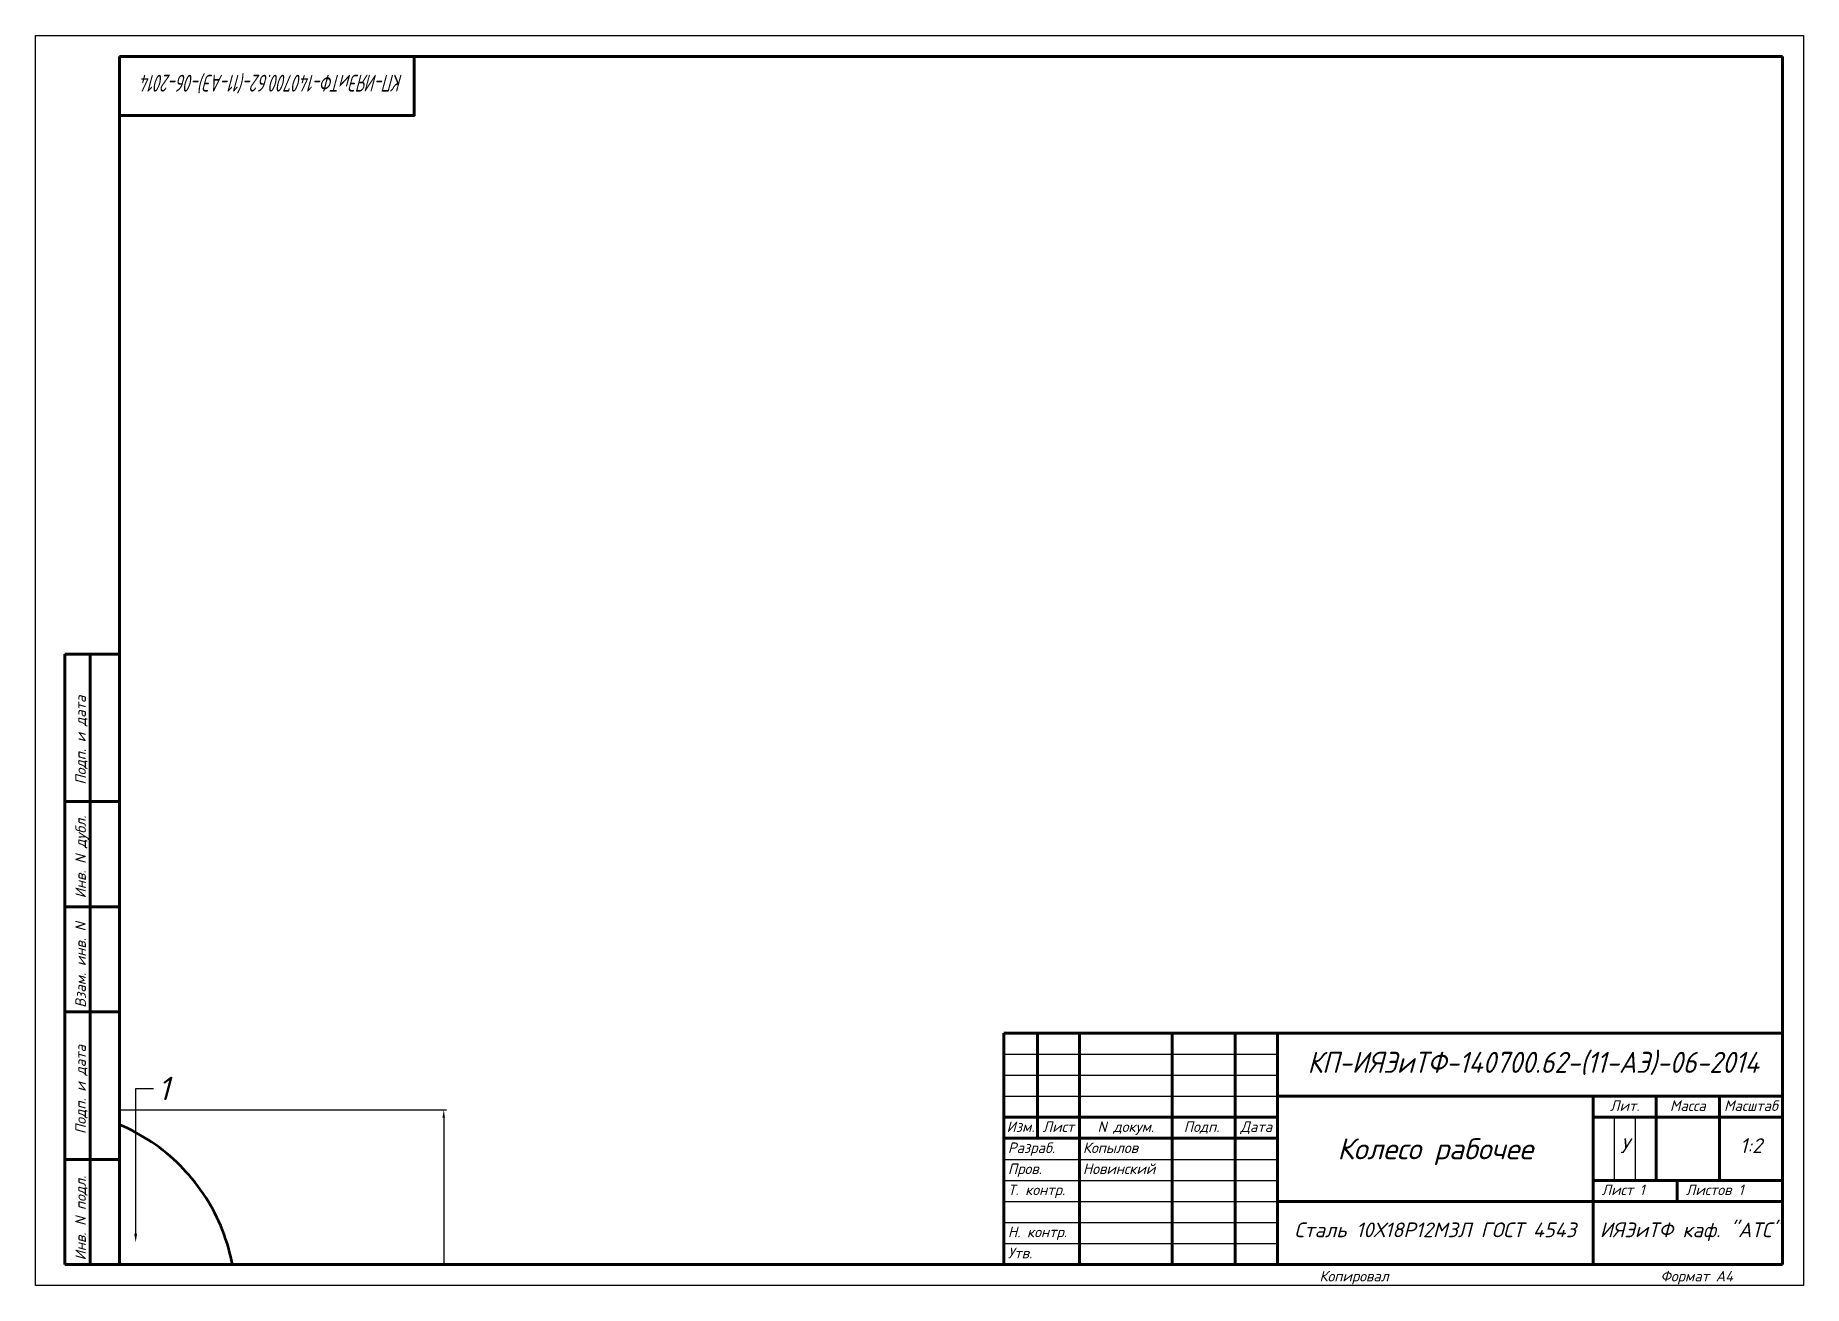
# Paper-space layout 'А3_Н' of a CAD drawing. Header units: millimetres. Extents: x -5 to 415, y -5 to 292.
# The model-space entities are those that its viewports show. They can reach past a viewport. Long polylines and large blocks are cut down to what shows.
import ezdxf
from ezdxf import colors
from ezdxf.entities.mleader import LeaderData, LeaderLine
from ezdxf.enums import TextEntityAlignment as Align
from ezdxf.math import Vec2, Vec3

# ---------------------------------------------------------------- set-up
doc = ezdxf.new("R2010")
doc.units = ezdxf.units.MM
doc.layers.get('0').update_dxf_attribs({"lineweight": 53})
doc.layers.add('АТРИБУТЫ', color=6, linetype='Continuous')
doc.layers.add('РАМКА', color=7, linetype='Continuous')
doc.layers.add('размеры', color=7, linetype='Continuous', lineweight=25)
doc.styles.add('ADRF1', font='isocpeur.ttf', dxfattribs={"oblique": 15})
doc.styles.add('Размер', font='isocpeur.ttf', dxfattribs={"oblique": 15})
doc.dimstyles.new('Две стрелки', dxfattribs={"dimtxt": 2.5, "dimasz": 3.5, "dimexe": 1.25, "dimexo": 0, "dimgap": 1, "dimtad": 1, "dimdec": 3, "dimtxsty": 'Размер', "dimcen": 2.5, "dimadec": 0, "dimazin": 0, "dimtfac": 1, "dimtdec": 3, "dimtmove": 0, "dimatfit": 3, "dimfxl": 1, "dimarcsym": 0})

# ---------------------------------------------------------------- blocks, each defined once
blk = doc.blocks.new('РАМКА_1')
at = {"layer": 'РАМКА'}
for p, q in [((0, 297), (420, 297)), ((0, 0), (0, 297)), ((420, 297), (420, 0)), ((230, 55), (295, 55)), ((230, 50), (295, 50)), ((230, 45), (295, 45)), ((375, 40), (375, 25)), ((380, 40), (380, 25)), ((230, 30), (295, 30)), ((230, 25), (295, 25)), ((230, 20), (295, 20)), ((230, 15), (295, 15)), ((230, 10), (295, 10)), ((420, 0), (0, 0))]:
    blk.add_line(p, q, dxfattribs=at)
at = {"layer": 'РАМКА', "lineweight": 60}
for p, q in [((20, 292), (415, 292)), ((20, 292), (415, 292)), ((20, 5), (20, 292)), ((90, 288), (90, 292)), ((415, 292), (415, 5)), ((7, 5), (7, 150)), ((20, 150), (7, 150)), ((13, 5), (13, 150)), ((20, 115), (7, 115)), ((20, 90), (7, 90)), ((20, 65), (7, 65)), ((415, 60), (230, 60)), ((230, 60), (230, 5)), ((238, 60), (238, 35)), ((248, 60), (248, 5)), ((270, 60), (270, 5)), ((285, 60), (285, 5)), ((295, 60), (295, 5)), ((295, 45), (415, 45)), ((370, 45), (370, 5)), ((385, 45), (385, 25)), ((400, 45), (400, 25)), ((230, 40), (295, 40)), ((370, 40), (415, 40)), ((230, 35), (295, 35)), ((20, 30), (7, 30)), ((370, 25), (415, 25)), ((390, 25), (390, 20)), ((295, 20), (415, 20)), ((230, 5), (7, 5)), ((415, 5), (230, 5))]:
    blk.add_line(p, q, dxfattribs=at)
blk.add_lwpolyline([(20, 292), (90, 292), (90, 278), (20, 278)], close=True, dxfattribs=at)
at = {"layer": 'АТРИБУТЫ', "style": 'ADRF1', "oblique": 15, "flags": 8}
blk.add_attdef('DOCUMENT(В)', text='', height=5, rotation=180, dxfattribs=at).set_placement((58.62, 287.69), align=Align.CENTER)
for tag, height, p in [('DOCUMENT', 5, (355.77, 50.55)), ('NAME', 5, (332.5, 30)), ('LITER_1', 3.5, (372.5, 31.5)), ('LITER_2', 3.5, (377.5, 31.5)), ('LITER_3', 3.5, (382.5, 31.5)), ('MASS', 3.5, (392.5, 31.5)), ('SCALE', 3.5, (407.5, 31.5)), ('MATERIAL', 3.5, (332.5, 11.5)), ('DIFF_INDEX', 3.5, (393, 11.5))]:
    blk.add_attdef(tag, text='', height=height, dxfattribs=at).set_placement(p, align=Align.CENTER)
for tag, p in [('DEVELOPED_BY', (248.82, 31.5)), ('CHECKED_BY', (248.82, 26.5)), ('TECH_CONTR', (248.82, 21.5)), ('PAGE_NO', (381, 21.5)), ('PAGES_AMOUNT', (404.5, 21.5)), ('AUX_LEFT', (231, 16.5)), ('AUX_RIGHT', (248.82, 16.5)), ('NOM_CONTR', (248.82, 11.5)), ('APPROVED_BY', (248.82, 6.5))]:
    blk.add_attdef(tag, p, '', height=2.5, dxfattribs=at)
for tag, width, p, p2 in [('DEV_DATE', 1.155323, (285, 31.5), (294.53, 31.5)), ('CHK_DATE', 0.5625, (285, 26.5), (294, 26.5)), ('T_CONTR_DATE', 0.371134, (285, 21.5), (294, 21.5)), ('AUX_DATE', 0.537313, (285, 16.5), (294, 16.5)), ('NOM_CONTR_DATE', 0.315789, (285, 11.5), (294, 11.5)), ('APPROVED_DATE', 0.339623, (285, 6.5), (294, 6.5))]:
    blk.add_attdef(tag, text='', height=2.5, dxfattribs=dict(at, width=width)).set_placement(p, p2, align=Align.FIT)
at = {"layer": 'РАМКА', "style": 'ADRF1', "oblique": 15}
for s, p in [('Подп. и дата', (12, 119)), ('Инв. N дубл.', (12, 92)), ('Взам. инв. N', (12, 66)), ('Подп. и дата', (12, 36)), ('Инв. N подл.', (12, 6))]:
    blk.add_text(s, height=2.5, rotation=90, dxfattribs=at).set_placement(p)
for s, p in [('Лит.', (377.5, 41.5)), ('Масса', (392.5, 41.5)), ('Масштаб', (407.5, 41.5)), ('Изм.', (234, 36.5)), ('Лист', (243, 36.5)), ('N докум.', (259, 36.5)), ('Подп.', (277, 36.5)), ('Дата', (290, 36.5))]:
    blk.add_text(s, height=2.5, dxfattribs=at).set_placement(p, align=Align.CENTER)
for s, p in [('Разраб.', (231, 31.5)), ('Пров.', (231, 26.5)), ('Т. контр.', (231, 21.5)), ('Лист', (372, 21.5)), ('Листов', (392, 21.5)), ('Н. контр.', (231, 11.5)), ('Утв.', (231, 6.5)), ('Копировал', (305, 1)), ('Формат A4', (386, 1))]:
    blk.add_text(s, height=2.5, dxfattribs=at).set_placement(p)
blk = doc.blocks.new('*D15')
at = {"layer": 'Defpoints', "color": 0, "transparency": 16777216}
for p in [(371.38, 349.25), (421.38, 71.25), (549.61, 71.25)]:
    blk.add_point(p, dxfattribs=at)
at = {"layer": 'размеры', "color": 0, "lineweight": -2, "transparency": 16777216}
for p, q in [((371.38, 349.25), (550.86, 349.25)), ((549.61, 345.75), (549.61, 74.75)), ((421.38, 71.25), (550.86, 71.25))]:
    blk.add_line(p, q, dxfattribs=at)
at = {"layer": 'размеры', "color": 0, "transparency": 16777216}
for points in [[(549.02, 345.75), (550.19, 345.75), (549.61, 349.25)], [(549.02, 74.75), (550.19, 74.75), (549.61, 71.25)]]:
    blk.add_solid(points, dxfattribs=at)
at = {"layer": 'размеры', "color": 0, "transparency": 16777216, "insert": (543.36, 210.25), "char_height": 2.5, "attachment_point": 5, "rotation": 90, "style": 'Размер'}
blk.add_mtext('{\\H4.2x;278}', dxfattribs=at)

msp = doc.modelspace()

# ---------------------------------------------------------------- linework, layer by layer
msp.add_arc((371.382, 264.2497), 85, 0, 90)

# ---------------------------------------------------------------- dimensions: what is measured, and where the dimension line sits
at = {"layer": 'размеры'}
dim = msp.add_linear_dim(base=(549.6081, 71.2497), p1=(371.382, 349.2497), p2=(421.382, 71.2497), angle=90, text='{\\H4.2x;<>}', dimstyle='Две стрелки', dxfattribs=at)
dim.commit()
dim.dimension.update_dxf_attribs({"geometry": '*D15', "text_midpoint": (543.3581, 210.2497)})

# ---------------------------------------------------------------- leaders
ml = msp.add_multileader_mtext('Standard', dxfattribs=at)
ml.set_content('1', color=256, style='Размер')
ml.set_leader_properties()
ml.build(insert=Vec2(0, 0))
ctx = ml.context
ctx.base_point, ctx.char_height, ctx.plane_origin = Vec3(419.6072, 358.8611), 10.5, Vec3(411.6072, 289.8397)
notes = []
notes.append((ctx, [(0, (1, 1, 0), (411.6072, 358.8611), (1, 0), 8, [(0, [(411.6072, 289.8397)], 0, [])])]))
ctx.mtext.insert, ctx.mtext.flow_direction = Vec3(421.6072, 364.1111), 5
for ctx, leaders in notes:
    for number, flags, end, landing, length, lines in leaders:
        leader = LeaderData()
        leader.index, (leader.has_last_leader_line, leader.has_dogleg_vector, leader.attachment_direction) = number, flags
        leader.last_leader_point, leader.dogleg_vector, leader.dogleg_length = Vec3(end), Vec3(landing), length
        for number, points, colour, breaks in lines:
            line = LeaderLine()
            line.index, line.vertices, line.color, line.breaks = number, Vec3.list(points), colors.encode_raw_color(colour), breaks
            leader.lines.append(line)
        ctx.leaders.append(leader)

psp = doc.layouts.new('А3_Н')

# ---------------------------------------------------------------- block references
at = {"layer": 'РАМКА'}
ref = psp.add_blockref('РАМКА_1', (-5.05, -4.99), dxfattribs=at)
ref.add_attrib('DOCUMENT(В)', 'КП-ИЯЭиТФ-140700.62-(11-АЭ)-06-2014', dxfattribs={"layer": 'АТРИБУТЫ', "height": 4, "rotation": 180, "style": 'ADRF1', "oblique": 15, "width": 0.65}).set_placement((51.27, 282.65), align=Align.CENTER)
ref.add_attrib('PAGE_NO', '1', (375.95, 16.51), dxfattribs={"layer": 'АТРИБУТЫ', "height": 2.5, "style": 'ADRF1', "oblique": 15})
ref.add_attrib('LITER_2', 'У', dxfattribs={"layer": 'АТРИБУТЫ', "height": 3.5, "style": 'ADRF1', "oblique": 15}).set_placement((372.45, 26.51), align=Align.CENTER)
ref.add_attrib('DIFF_INDEX', 'ИЯЭиТФ каф. "АТС"', dxfattribs={"layer": 'АТРИБУТЫ', "height": 3.5, "style": 'Размер', "oblique": 15}).set_placement((387.95, 6.51), align=Align.CENTER)
ref.add_attrib('DEVELOPED_BY', 'Копылов', (243.77, 26.51), dxfattribs={"layer": 'АТРИБУТЫ', "height": 2.5, "style": 'ADRF1', "oblique": 15})
ref.add_attrib('CHECKED_BY', 'Новинский', (243.77, 21.51), dxfattribs={"layer": 'АТРИБУТЫ', "height": 2.5, "style": 'ADRF1', "oblique": 15})
ref.add_attrib('MATERIAL', 'Сталь 10Х18Р12МЗЛ ГОСТ 4543', dxfattribs={"layer": 'АТРИБУТЫ', "height": 3.5, "style": 'ADRF1', "oblique": 15}).set_placement((327.45, 6.51), align=Align.CENTER)
ref.add_attrib('NAME', 'Колесо рабочее', dxfattribs={"layer": 'АТРИБУТЫ', "height": 5, "style": 'ADRF1', "oblique": 15}).set_placement((327.45, 25.01), align=Align.CENTER)
ref.add_attrib('DOCUMENT', 'КП-ИЯЭиТФ-140700.62-(11-АЭ)-06-2014', dxfattribs={"layer": 'АТРИБУТЫ', "height": 5, "style": 'ADRF1', "oblique": 15, "width": 0.9}).set_placement((350.73, 45.55), align=Align.CENTER)
ref.add_attrib('PAGES_AMOUNT', '1', (399.45, 16.51), dxfattribs={"layer": 'АТРИБУТЫ', "height": 2.5, "style": 'ADRF1', "oblique": 15})
ref.add_attrib('SCALE', '1:2', dxfattribs={"layer": 'АТРИБУТЫ', "height": 3.5, "style": 'ADRF1', "oblique": 15}).set_placement((402.45, 26.51), align=Align.CENTER)

# ---------------------------------------------------------------- viewports
at = {"layer": '0'}
psp.add_viewport(center=(212.45, 143.51), size=(395, 287), view_center_point=(776.8825, 550.5877), view_height=541.300746, dxfattribs=at)

doc.saveas('drawing.dxf')
